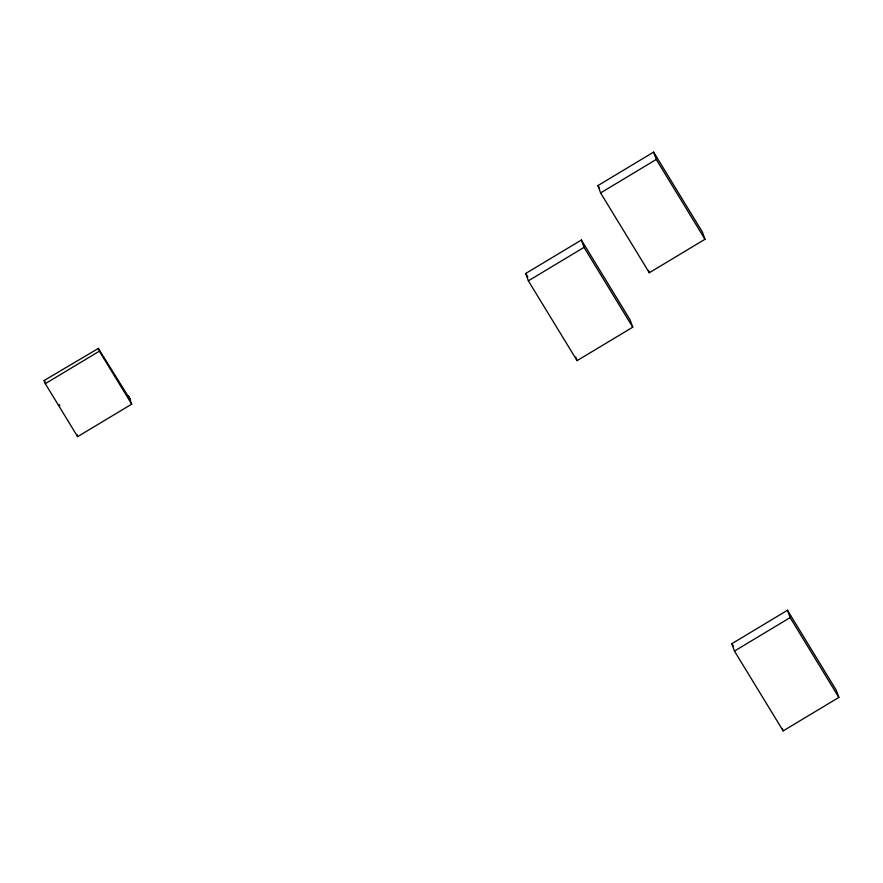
<?xml version="1.0" encoding="UTF-8"?>
<svg xmlns="http://www.w3.org/2000/svg" width="883" height="883" viewBox="0 0 883 883"><rect width="100%" height="100%" fill="white"/><g stroke="black" fill="none" stroke-linecap="round" stroke-linejoin="round"><path stroke-width="1.32" d="M127.748 396.368C129.26 394.271 130.96 403.741 131.699 404.16L77.627 436.655L45.287 383.675L44.15 380.507L98.366 348.421L129.834 398.961M45.287 383.675L99.36 351.169L98.366 348.421M597.946 185.573L653.619 152.108L702.338 231.931L704.987 239.282L649.314 272.748L600.595 192.924L597.946 185.573L599.38 187.913M600.595 192.924L656.268 159.459L653.619 152.108M525.705 273.476L581.378 240.021L630.098 319.845L632.747 327.196L577.074 360.65L528.354 280.827L525.705 273.476L527.857 276.997M528.354 280.827L584.027 247.372L581.378 240.021M731.819 643.718L787.481 610.252L836.201 690.076L838.85 697.427L783.177 730.892L734.457 651.069L731.819 643.718L733.243 646.069M734.457 651.069L790.13 617.603L787.481 610.252M59.095 404.546L59.812 405.683M44.15 380.507L45.463 382.615M656.268 159.459L704.987 239.282M584.027 247.372L632.747 327.196M790.13 617.603L838.85 697.427M130.132 399.822L128.024 395.805M99.36 351.169L131.699 404.16M648.431 270.297L649.314 272.748M782.294 728.442L783.177 730.892M575.749 356.975L577.074 360.65M76.854 434.502L77.627 436.655M129.139 397.626L129.459 398.564"/></g></svg>
